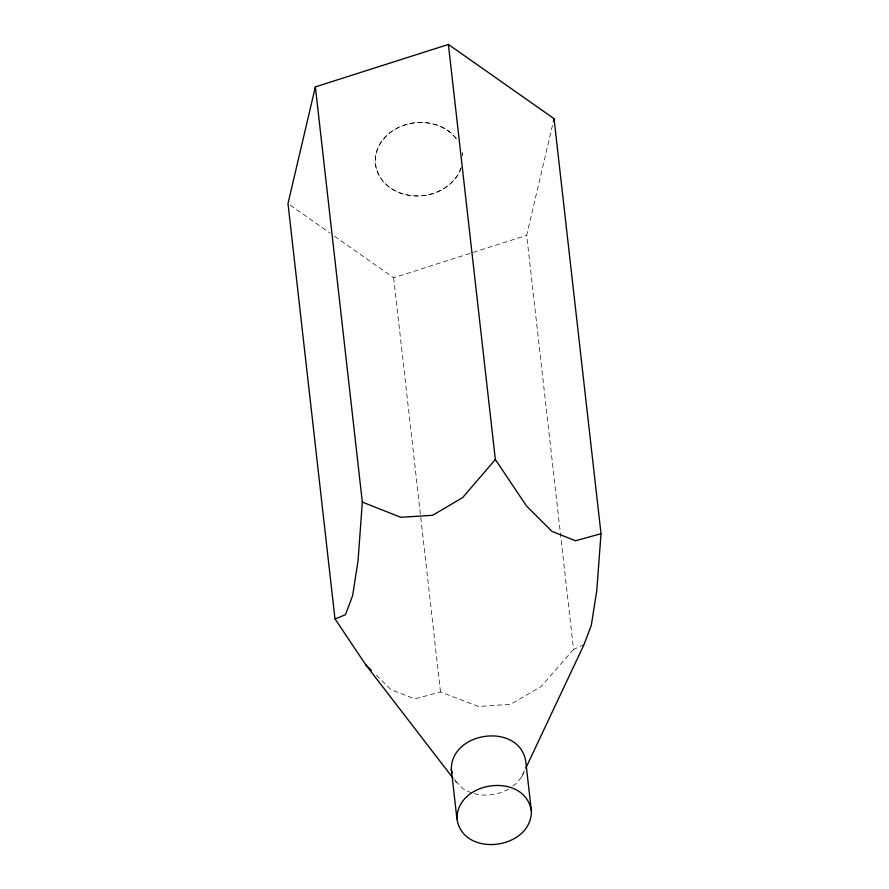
<?xml version="1.0" encoding="UTF-8"?>
<svg xmlns="http://www.w3.org/2000/svg" width="889" height="889" viewBox="0 0 889 889"><rect width="100%" height="100%" fill="white"/><g stroke="black" fill="none" stroke-linecap="round" stroke-linejoin="round"><path stroke-width="0.67" stroke-dasharray="4.45 3.33" d="M584.029 644.547L573.538 649.459L526.677 235.341L553.102 122.693M512.909 786.009L516.098 783.654L521.665 776.93L524.421 770.674M521.665 776.93L524.599 770.685M573.538 649.459L540.968 686.641L510.675 704.288L478.671 706.511L440.511 691.998L414.674 698.876L391.016 689.642L376.291 675.196M508.664 789.143C498.162 794.722 485.583 796.911 474.037 793.533M334.564 236.274L393.649 277.768L526.677 235.341M471.426 792.955L463.436 789.054L454.623 780.242M290.259 205.148L330.019 233.074M454.401 779.042L457.157 783.531M393.649 277.768L440.511 691.998M460.869 168.365A43.805 36.649 -6.5 0 1 395.961 191.102A43.805 36.649 -6.5 0 1 389.126 133.35A43.805 36.649 -6.5 0 1 457.579 140.506M462.324 152.541A43.805 36.649 -6.5 0 1 462.658 155.253L462.669 155.408A43.805 36.649 -6.5 0 0 462.336 152.708M461.28 167.354A43.805 36.649 -6.5 0 1 396.794 191.646A43.805 36.649 -6.5 0 1 388.793 133.795A43.805 36.649 -6.5 0 1 457.602 140.673"/><path stroke-width="1.33" d="M525.777 768.185L584.029 644.547L591.307 625.367L596.763 590.685L601.008 533.711L554.047 118.67L448.389 44.45L315.362 86.889L362.334 502.085L358.056 560.559L352.644 595.597L345.454 614.699L335.086 619L365.757 664.783L452.934 778.042M451.312 769.274C451.279 730.758 519.765 722.224 525.788 761.64L531.4 811.19C531.433 849.706 462.947 858.229 456.924 818.825L451.312 769.274L452.168 773.03M456.924 818.825C456.879 780.309 525.366 771.774 531.4 811.19M315.362 86.889L287.992 203.548L334.986 618.9M553.425 121.36L554.047 118.67M362.334 502.085L400.806 517.309L432.599 515.298L462.647 497.584L495.351 459.513L448.389 44.45M601.008 533.711L575.516 540.768L551.98 531.378L526.632 506.152L495.351 459.513M365.757 664.783L371.502 670.462"/></g></svg>
